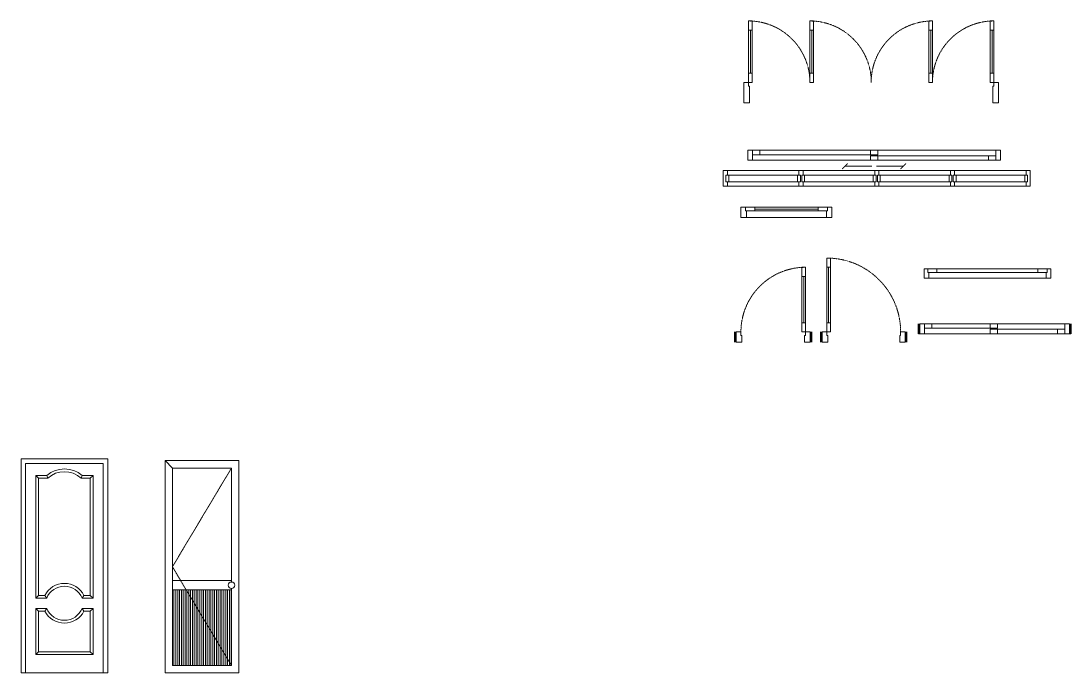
# Model space of a CAD drawing. Header units: millimetres. Extents: x -507089 to 1145492, y -1925330 to 49778.
# Drawn here: x -476417 to -465042, y -9453 to -2391 of the extents above; entities that cross this region are included whole.
import ezdxf

# ---------------------------------------------------------------- set-up
doc = ezdxf.new("R2010")
doc.units = ezdxf.units.MM
doc.header["$MEASUREMENT"] = 0
doc.set_wipeout_variables(frame=1)
doc.linetypes.add('ACAD_ISO07W100', pattern=[3, 0, -3])
doc.linetypes.add('HIDDEN', pattern=[0.75, 0.5, -0.25])
for name, color, linetype, lineweight in [('A-CUA', 25, 'Continuous', 5), ('A-DIM', 251, 'Continuous', 15), ('A-HATCH', 251, 'Continuous', 5), ('A-NET KHUAT', 250, 'HIDDEN', 9), ('A-NET MANH', 8, 'Continuous', 9), ('A-TUONG', 7, 'Continuous', 35)]:
    doc.layers.add(name, color=color, linetype=linetype, lineweight=lineweight)
doc.layers.get('A-DIM').off()
doc.styles.add('TextDim', font='romans.shx', dxfattribs={"width": 0.6})
doc.dimstyles.new('DIM_1-50_CNC', dxfattribs={"dimscale": 0.75, "dimtxt": 200, "dimasz": 80, "dimexe": 60, "dimexo": 0, "dimgap": 50, "dimtad": 1, "dimdec": 0, "dimzin": 0, "dimdsep": 46, "dimtxsty": 'TextDim', "dimblk1": 'ARCHTICK', "dimblk2": 'ARCHTICK', "dimsah": 1, "dimcen": 150, "dimdle": 60, "dimclrd": 256, "dimclre": 256, "dimclrt": 9, "dimadec": 0, "dimazin": 0, "dimtfac": 1, "dimtdec": 0, "dimtix": 1, "dimtmove": 2, "dimatfit": 3, "dimldrblk": 'ARCHTICK', "dimfxl": 1, "dimtvp": 0.833333, "dimtfill": 1, "dimtolj": 1, "dimtzin": 0, "dimlwd": -1, "dimarcsym": 0})

# ---------------------------------------------------------------- blocks, each defined once
blk = doc.blocks.new('*U131')
for p, q in [((-2688, 100), (-2688, 565)), ((-2024, 100), (-2024, 565)), ((-735, 100), (-735, 565)), ((-70, 100), (-70, 565))]:
    blk.add_line(p, q)
for points in [[(-2708, 0), (-2668, 0), (-2668, 665), (-2708, 665)], [(-2044, 0), (-2004, 0), (-2004, 665), (-2044, 665)], [(-715, 0), (-755, 0), (-755, 665), (-715, 665)], [(-50, 0), (-90, 0), (-90, 665), (-50, 665)], [(-2668, 565), (-2708, 565), (-2708, 100), (-2668, 100)], [(-2004, 565), (-2044, 565), (-2044, 100), (-2004, 100)], [(-715, 565), (-755, 565), (-755, 100), (-715, 100)], [(-50, 565), (-90, 565), (-90, 100), (-50, 100)], [(-2758, -220), (-2698, -220), (-2698, -40), (-2708, -40), (-2708, 0), (-2758, 0)], [(0, -220), (-60, -220), (-60, -40), (-50, -40), (-50, 0), (0, 0)]]:
    blk.add_lwpolyline(points, close=True)
at = {"linetype": 'HIDDEN'}
for centre, start, end in [((-2708, 0), 0, 90), ((-2044, 0), 0, 90), ((-715, 0), 90, 180), ((-50, 0), 90, 180)]:
    blk.add_arc(centre, 665, start, end, dxfattribs=at)
blk = doc.blocks.new('*U130')
at = {"layer": 'A-CUA', "color": 32}
for points in [[(60, -40), (45, -40), (45, 10), (0, 10), (0, -40), (0, -40), (0, -110), (0, -110), (0, -159), (45, -159), (45, -110), (60, -110)], [(866, -110), (851, -110), (851, -40), (866, -40), (866, 10), (821, 10), (821, -40), (836, -40), (836, -110), (821, -110), (821, -159), (866, -159)], [(1686, -110), (1671, -110), (1671, -40), (1686, -40), (1686, 10), (1641, 10), (1641, -40), (1656, -40), (1656, -110), (1641, -110), (1641, -159), (1686, -159)], [(2462, -110), (2477, -110), (2477, -40), (2462, -40), (2462, 10), (2507, 10), (2507, -40), (2492, -40), (2492, -110), (2507, -110), (2507, -159), (2462, -159)], [(3267, -40), (3282, -40), (3282, 10), (3327, 10), (3327, -40), (3327, -40), (3327, -110), (3327, -110), (3327, -159), (3282, -159), (3282, -110), (3267, -110)], [(30, -110), (60, -110), (60, -40), (30, -40)], [(836, -110), (806, -110), (806, -40), (836, -40)], [(851, -110), (881, -110), (881, -40), (851, -40)], [(1656, -110), (1626, -110), (1626, -40), (1656, -40)], [(1671, -110), (1701, -110), (1701, -40), (1671, -40)], [(2477, -110), (2447, -110), (2447, -40), (2477, -40)], [(2492, -110), (2522, -110), (2522, -40), (2492, -40)], [(3297, -110), (3267, -110), (3267, -40), (3297, -40)]]:
    blk.add_lwpolyline(points, close=True, dxfattribs=at)
at = {"layer": 'A-CUA', "color": 37, "lineweight": -2}
for points in [[(45, 10), (821, 10), (821, -40), (45, -40)], [(866, 10), (1641, 10), (1641, -40), (866, -40)], [(2462, 10), (1686, 10), (1686, -40), (2462, -40)], [(3282, 10), (2507, 10), (2507, -40), (3282, -40)], [(45, -110), (821, -110), (821, -159), (45, -159)], [(1641, -110), (866, -110), (866, -159), (1641, -159)], [(1686, -110), (2462, -110), (2462, -159), (1686, -159)], [(3282, -110), (2507, -110), (2507, -159), (3282, -159)]]:
    blk.add_lwpolyline(points, close=True, dxfattribs=at)
blk = doc.blocks.new('A$C6ABF0AA9')
for p, q in [((160, 2140), (190, 2110)), ((278, 2140), (289, 2110)), ((662, 2140), (651, 2110)), ((780, 2140), (750, 2110)), ((160, 810), (190, 840)), ((258, 840), (278, 810)), ((682, 840), (662, 810)), ((780, 810), (750, 840)), ((160, 700), (190, 670)), ((258, 670), (278, 700)), ((682, 670), (662, 700)), ((780, 700), (750, 670)), ((160, 200), (190, 230)), ((750, 230), (780, 200))]:
    blk.add_line(p, q)
for points in [[(0, 2320), (940, 2320), (940, 0), (0, 0)], [(50, 2270), (890, 2270), (890, 0), (50, 0)]]:
    blk.add_lwpolyline(points, close=True)
for points in [[(780, 2140), (662, 2140, 0.362623), (278, 2140), (160, 2140), (160, 810), (278, 810, -0.676066), (662, 810), (780, 810)], [(750, 2110), (651, 2110, 0.385062), (289, 2110), (190, 2110), (190, 840), (258, 840, -0.614364), (682, 840), (750, 840)], [(780, 700), (662, 700, -0.676066), (278, 700), (160, 700), (160, 200), (780, 200)], [(750, 670), (682, 670, -0.614364), (258, 670), (190, 670), (190, 230), (750, 230)]]:
    blk.add_lwpolyline(points, format="xyb", close=True)
blk = doc.blocks.new('20190421.Cua WC')
at = {"layer": 'A-HATCH'}
h = blk.add_hatch(dxfattribs=at)
h.set_pattern_fill('_USER', color=256, scale=20, angle=90, pattern_type=0)
h.set_pattern_definition([(90, (-400, 900), (-20, 1e-15), [])])
h.paths.add_polyline_path([(-80, 900), (-720, 900), (-720, 80), (-80, 80)])
at = {"layer": 'A-CUA'}
for p, q in [((-800, 2300), (-720, 2220)), ((-720, 1000), (-80, 1000)), ((-720, 900), (-80, 900))]:
    blk.add_line(p, q, dxfattribs=at)
blk.add_lwpolyline([(-800, 2300), (0, 2300), (0, 0), (-800, 0)], close=True, dxfattribs=at)
blk.add_lwpolyline([(-80, 915), (-80, 80), (-720, 80), (-720, 2220), (-80, 2220), (-80, 985)], dxfattribs=at)
blk.add_circle((-80, 950), 35, dxfattribs=at)
at = {"layer": 'A-NET KHUAT'}
blk.add_lwpolyline([(-80, 2220), (-720, 1150), (-80, 80)], dxfattribs=at)
blk = doc.blocks.new('*U127')
at = {"ltscale": 30}
for p, q in [((150, 0), (150, -40)), ((837, 0), (837, -40)), ((60, -110), (927, -110)), ((150, -20), (837, -20))]:
    blk.add_line(p, q, dxfattribs=at)
for points in [[(0, 0), (50, 0), (50, -40), (60, -40), (60, -110), (0, -110)], [(987, 0), (937, 0), (937, -40), (927, -40), (927, -110), (987, -110)]]:
    blk.add_lwpolyline(points, close=True)
blk.add_lwpolyline([(50, 0), (937, 0), (937, -40), (50, -40)], close=True, dxfattribs=at)
blk = doc.blocks.new('CUA DI1')
blk.add_line((70, -100), (70, -700))
for points in [[(0, 110), (60, 110), (60, 40), (50, 40), (50, 0), (0, 0)], [(50, 0), (50, -800), (90, -800), (90, 0)], [(900, 110), (840, 110), (840, 40), (850, 40), (850, 0), (900, 0)], [(50, -100), (90, -100), (90, -700), (50, -700)]]:
    blk.add_lwpolyline(points, close=True)
at = {"linetype": 'HIDDEN'}
blk.add_arc((50, 0), 800, 270, 0, dxfattribs=at)
blk = doc.blocks.new('MB CUA DI 900')
at = {"linetype": 'ACAD_ISO07W100', "ltscale": 200}
blk.add_wipeout([(-125, -100), (15, -100), (15, -1030), (-125, -1030)], dxfattribs=at).dxf.layer = 'A-NET KHUAT'
at = {"layer": 'A-TUONG'}
for p, q in [((0, -100), (-110, -100)), ((0, -1030), (-110, -1030))]:
    blk.add_line(p, q, dxfattribs=at)
at = {"layer": 'A-CUA', "xscale": -1, "rotation": 90}
blk.add_blockref('CUA DI1', (0, -115), dxfattribs=at)
blk = doc.blocks.new('*U123')
blk.add_line((-70, -100), (-70, -600))
for points in [[(-800, 110), (-740, 110), (-740, 40), (-750, 40), (-750, 0), (-800, 0)], [(-50, 0), (-50, -700), (-90, -700), (-90, 0)], [(0, 110), (-60, 110), (-60, 40), (-50, 40), (-50, 0), (0, 0)], [(-50, -100), (-90, -100), (-90, -600), (-50, -600)]]:
    blk.add_lwpolyline(points, close=True)
at = {"linetype": 'HIDDEN'}
blk.add_arc((-50, 0), 700, 180, 270, dxfattribs=at)
blk = doc.blocks.new('MB CUA VS')
at = {"linetype": 'ACAD_ISO07W100', "ltscale": 200}
blk.add_wipeout([(-125, 930), (25, 930), (25, 100), (-125, 100)], dxfattribs=at).dxf.layer = 'A-NET MANH'
at = {"layer": 'A-TUONG'}
blk.add_line((0, 930), (-110, 930), dxfattribs=at)
blk.add_lwpolyline([(0, 100), (-110, 100)], dxfattribs=at)
at = {"layer": 'A-CUA', "xscale": -1, "rotation": 90}
blk.add_blockref('*U123', (0, 115), dxfattribs=at)
blk = doc.blocks.new('_ArchTick')
at = {"color": 0, "linetype": 'ByBlock', "const_width": 0.15}
blk.add_lwpolyline([(-0.5, -0.5), (0.5, 0.5)], dxfattribs=at)
blk = doc.blocks.new('*U138')
at = {"ltscale": 30}
for p, q in [((140, 0), (140, -40)), ((1233, 0), (1233, -40)), ((50, -100), (1323, -100))]:
    blk.add_line(p, q, dxfattribs=at)
for points in [[(0, 0), (40, 0), (40, -40), (50, -40), (50, -100), (0, -100)], [(1373, 0), (1333, 0), (1333, -40), (1323, -40), (1323, -100), (1373, -100)]]:
    blk.add_lwpolyline(points, close=True)
blk.add_lwpolyline([(40, 0), (1333, 0), (1333, -40), (40, -40)], close=True, dxfattribs=at)
blk = doc.blocks.new('*U135')
at = {"linetype": 'ACAD_ISO07W100', "ltscale": 600}
blk.add_wipeout([(-818, -125), (-818, 15), (834, 15), (834, -125)], dxfattribs=at).dxf.layer = 'A-NET MANH'
for p, q in [((769, 0), (40, 0)), ((-753, -110), (-40, -110))]:
    blk.add_line(p, q)
for points in [[(-753, 0), (-803, 0), (-803, -110), (-753, -110)], [(-673, 0), (-753, 0), (-753, -50), (-673, -50)], [(-673, 0), (-40, 0), (-40, -50), (-673, -50)], [(40, 0), (-40, 0), (-40, -50), (40, -50)], [(40, -60), (-40, -60), (-40, -110), (40, -110)], [(40, -60), (689, -60), (689, -110), (40, -110)], [(769, -60), (689, -60), (689, -110), (769, -110)], [(819, 0), (769, 0), (769, -110), (819, -110)]]:
    blk.add_lwpolyline(points, close=True)
at = {"layer": 'A-NET MANH'}
blk.add_line((834, -110), (-818, -110), dxfattribs=at)
at = {"layer": 'A-TUONG'}
for points in [[(-818, 0), (-818, -110)], [(834, 0), (834, -110)]]:
    blk.add_lwpolyline(points, dxfattribs=at)
blk = doc.blocks.new('*U137')
for p, q in [((-1318, 0), (-40, 0)), ((1318, 110), (40, 110))]:
    blk.add_line(p, q)
for points in [[(-1318, 110), (-1368, 110), (-1368, 0), (-1318, 0)], [(-1238, 110), (-1318, 110), (-1318, 60), (-1238, 60)], [(-1238, 110), (-40, 110), (-40, 60), (-1238, 60)], [(40, 110), (-40, 110), (-40, 60), (40, 60)], [(40, 50), (-40, 50), (-40, 0), (40, 0)], [(40, 50), (1238, 50), (1238, 0), (40, 0)], [(1318, 50), (1238, 50), (1238, 0), (1318, 0)], [(1368, 110), (1318, 110), (1318, 0), (1368, 0)]]:
    blk.add_lwpolyline(points, close=True)
for points in [[(-316, -64), (-26, -64)], [(316, -64), (26, -64)]]:
    blk.add_leader(points, dimstyle='DIM_1-50_CNC', override={"dimgap": 50, "dimtad": 0})

msp = doc.modelspace()

# ---------------------------------------------------------------- block references
at = {"layer": 'A-CUA', "xscale": -1}
msp.add_blockref('*U131', (-468586, -3056), dxfattribs=at)
at = {"layer": 'A-CUA'}
for name, p in [('*U137', (-467175, -3900)), ('*U130', (-468810, -4022)), ('*U127', (-468619, -4408)), ('*U135', (-465877, -5670)), ('A$C6ABF0AA9', (-476417, -9453))]:
    msp.add_blockref(name, p, dxfattribs=at)
at = {"layer": 'A-CUA', "rotation": 90}
for name, p in [('MB CUA DI 900', (-467853, -5759)), ('MB CUA VS', (-467753, -5759))]:
    msp.add_blockref(name, p, dxfattribs=at)
at = {"layer": 'A-CUA', "linetype": 'ByBlock'}
msp.add_blockref('*U138', (-466634, -5076), dxfattribs=at)
at = {"layer": 'A-DIM', "color": 6}
msp.add_blockref('20190421.Cua WC', (-474057, -9453), dxfattribs=at)

doc.saveas('drawing.dxf')
